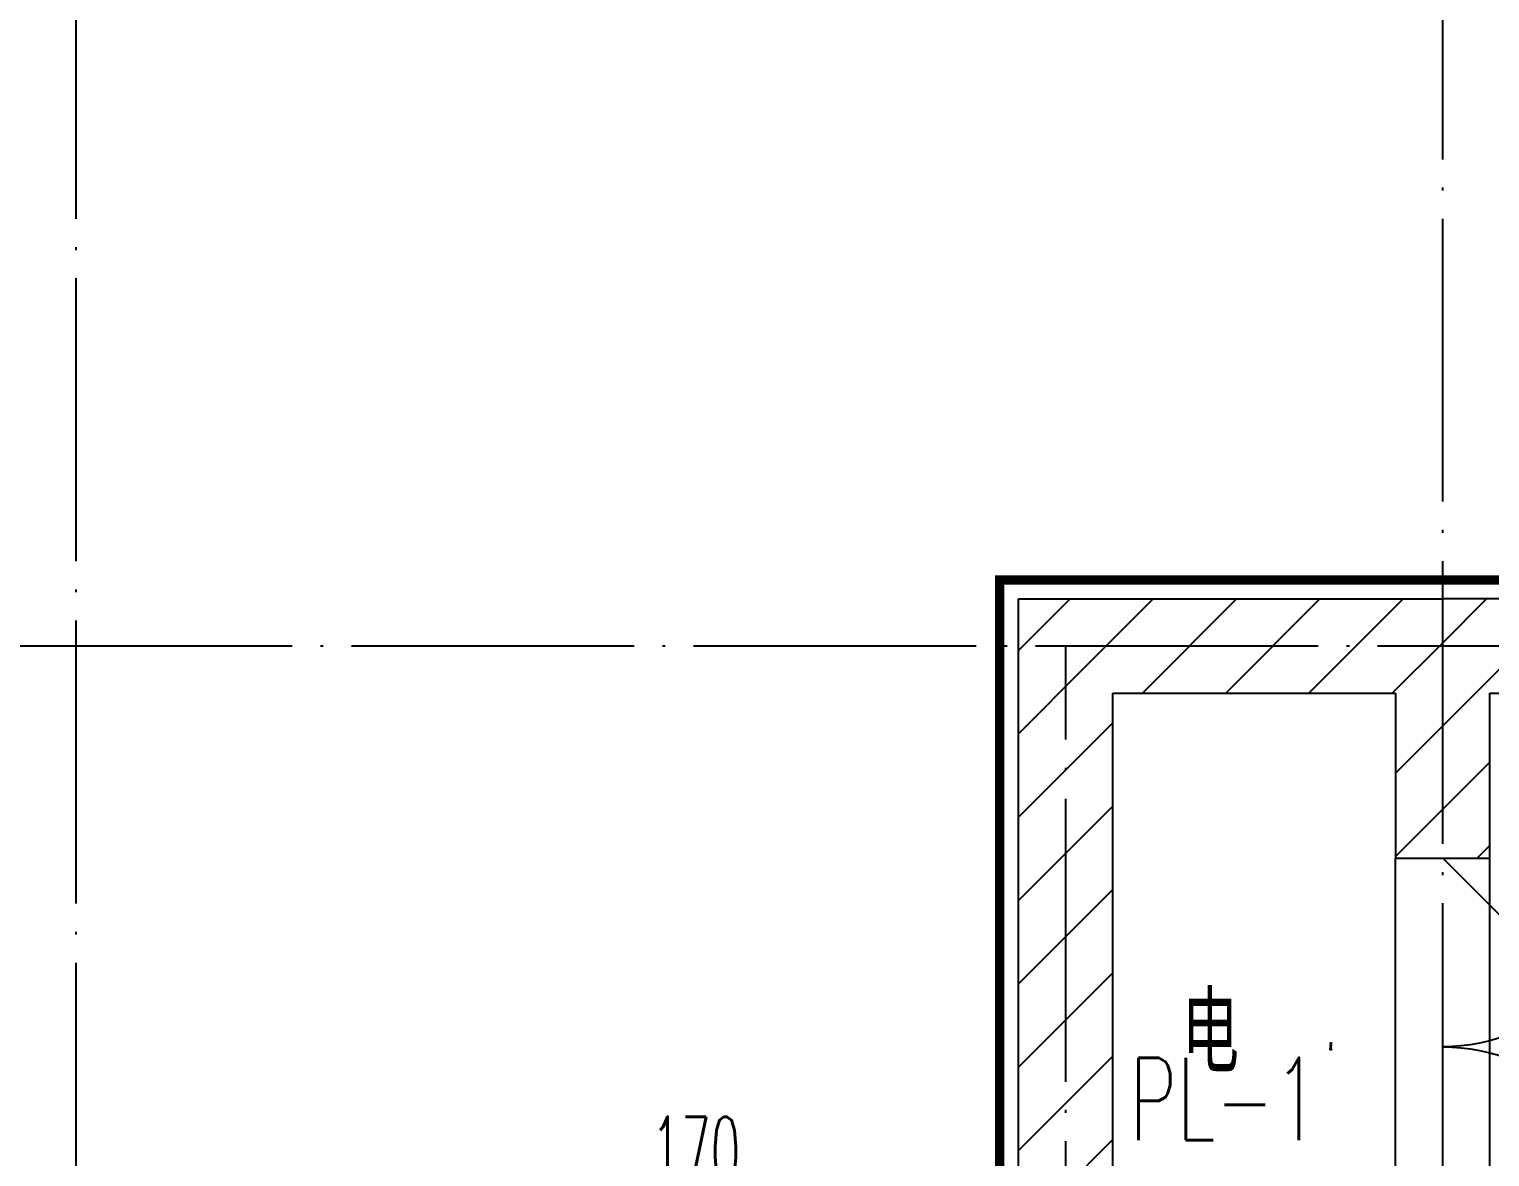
# Model space of a CAD drawing. Extents: x 27938 to 1507990, y 110129 to 923079.
# Drawn here: x 1209364 to 1212464, y 592291 to 594682 of the extents above; entities that cross this region are included whole.
import ezdxf

# ---------------------------------------------------------------- set-up
doc = ezdxf.new("R2010")
doc.units = 0
doc.header["$LTSCALE"] = 1000
doc.header["$MEASUREMENT"] = 0
doc.linetypes.add('DASH', pattern=[0.35, 0.25, -0.1])
doc.linetypes.add('DOTE', pattern=[2.42, 2, -0.2, 0.02, -0.2])
for name, color, linetype in [('----建筑底图', 8, 'Continuous'), ('DIM_SYMB', 3, 'Continuous'), ('DIM_餐饮排水', 31, 'Continuous'), ('DOTE', 1, 'Continuous'), ('PUB_HATCH', 8, 'Continuous'), ('PUB_TEXT', 4, 'Continuous'), ('WALL', 9, 'Continuous'), ('WINDOW', 4, 'Continuous'), ('WINDOW_TEXT', 7, 'Continuous')]:
    doc.layers.add(name, color=color, linetype=linetype)
doc.layers.add('S-L主梁线', color=4, linetype='DASH', plot=False)
doc.styles.add('_TCH_DIM_T3', font='SIMPLEX.shx', dxfattribs={"width": 0.494118, "bigfont": 'GBCBIG.shx'})
doc.styles.add('_TCH_WINDOW', font='SIMPLEX.shx', dxfattribs={"width": 0.7, "height": 3.5, "bigfont": 'GBCBIG.shx'})
doc.styles.add('_TWT_SERIAL', font='SIMPLEX', dxfattribs={"width": 0.8, "height": 3.5, "bigfont": 'HZTXT'})
doc.styles.get("Standard").update_dxf_attribs({"font": 'gbenor.shx', "bigfont": 'gbcbig.shx'})
doc.dimstyles.new('_TWT_ARCH&&50', dxfattribs={"dimtxt": 148.75, "dimasz": 50, "dimexe": 125, "dimexo": 150, "dimgap": 63.125, "dimtad": 1, "dimdec": 0, "dimzin": 0, "dimdsep": 46, "dimtxsty": '_TCH_DIM_T3', "dimblk": 'ARCHTICK', "dimcen": 0.09, "dimclrt": 7, "dimazin": 2, "dimtfac": 1, "dimtdec": 0, "dimtix": 1, "dimtmove": 2, "dimatfit": 3, "dimfxl": 100, "dimtolj": 1, "dimtzin": 0, "dimarcsym": 0})
pattern_1 = [(45, (0, 89.76), (-88.3884, 88.3884), [])]

# ---------------------------------------------------------------- blocks, each defined once
blk = doc.blocks.new('$DorLib2D$00000116')
at = {"color": 0}
for p, q in [((-0.5, 0), (-0.1464, 0.3536)), ((0.5, 0), (0.1464, 0.3536))]:
    blk.add_line(p, q, dxfattribs=at)
for centre, start, end in [((-0.5, 0), 0, 45), ((0.5, 0), 135, 180)]:
    blk.add_arc(centre, 0.5, start, end, dxfattribs=at)
blk = doc.blocks.new('A$C149A4CC3')
at = {"layer": 'PUB_HATCH'}
h = blk.add_hatch(dxfattribs=at)
h.set_pattern_fill('普通砖', color=256, scale=50, style=0)
h.set_pattern_definition(pattern_1)
h.paths.add_polyline_path([(-14800, -13060.1), (-14600, -13260.1), (-14000, -13260.1), (-13900, -13193.4), (-13900, -13060.1)])
h = blk.add_hatch(dxfattribs=at)
h.set_pattern_fill('普通砖', color=256, scale=50, style=0)
h.set_pattern_definition(pattern_1)
h.paths.add_polyline_path([(-14700, -14776.8), (-14600, -14710.1), (-14600, -13260.1), (-14800, -13060.1), (-14800, -14710.1)])
h = blk.add_hatch(dxfattribs=at)
h.set_pattern_fill('普通砖', color=256, scale=50, style=0)
h.set_pattern_definition(pattern_1)
h.paths.add_polyline_path([(-13800, -13260.1), (-13200, -13260.1), (-13200, -13060.1), (-13900, -13060.1), (-13900, -13193.4)])
h = blk.add_hatch(dxfattribs=at)
h.set_pattern_fill('普通砖', color=256, scale=50, style=0)
h.set_pattern_definition(pattern_1)
h.paths.add_polyline_path([(-14000, -13260.1), (-14000, -13610.1), (-13800, -13610.1), (-13800, -13260.1), (-13900, -13193.4)])
at = {"color": 8, "linetype": 'DASH', "ltscale": 0.8, "const_width": 20}
blk.add_lwpolyline([(0, -16470.1), (-1660, -16470.1), (-1660, -15470.1), (-4840, -15470.1), (-4840, -16470.1), (-6360, -16470.1), (-6360, -15470.1), (-8060, -15470.1), (-8060, -14670.1), (-10160, -14670.1), (-10160, -13020.1), (-14840, -13020.1), (-14840, -14670.1), (-16940, -14670.1), (-16940, -15470.1), (-18640, -15470.1), (-18640, -16470.1), (-20160, -16470.1), (-20160, -15470.1), (-23340, -15470.1), (-23340, -16470.1), (-25140, -16470.1)], dxfattribs=at)
at = {"layer": 'DOTE', "color": 169, "linetype": 'DOTE', "ltscale": 0.3}
for p, q in [((-16800, -16610.1), (-16800, -11458)), ((-13900, -17209.8), (-13900, -11458)), ((25039.9, -13160.1), (-25818.8, -13160.1)), ((-14700, -14810.1), (-14700, -13160.1))]:
    blk.add_line(p, q, dxfattribs=at)
at = {"layer": 'WALL', "color": 8}
for p, q in [((-14800, -13060.1), (-13900, -13060.1)), ((-14800, -14710.1), (-14800, -13060.1)), ((-13200, -13060.1), (-13900, -13060.1)), ((-14600, -13260.1), (-14000, -13260.1)), ((-14600, -14710.1), (-14600, -13260.1)), ((-14000, -13260.1), (-14000, -13610.1)), ((-13800, -13260.1), (-13200, -13260.1)), ((-13800, -13610.1), (-13800, -13260.1)), ((-14000, -13610.1), (-13800, -13610.1))]:
    blk.add_line(p, q, dxfattribs=at)
at = {"layer": 'WINDOW', "color": 8}
for p, q in [((-14000, -14410.1), (-14000, -13610.1)), ((-13800, -14410.1), (-13800, -13610.1))]:
    blk.add_line(p, q, dxfattribs=at)
ref = blk.add_blockref('$DorLib2D$00000116', (-13900, -14010.1), dxfattribs=dict(at, xscale=800, yscale=-800, zscale=800, rotation=89.99999999025357))
ref.add_attrib('A', 'BFM0818', (-14135.4, -14016.7), dxfattribs={"layer": 'WINDOW_TEXT', "color": 8, "ltscale": 0.5, "height": 4.25, "rotation": 90, "style": '_TCH_WINDOW', "width": 0.494118})
at = {"layer": 'PUB_TEXT', "color": 8}
blk.add_text('电', height=168.8, dxfattribs=at).set_placement((-14453.8, -14065.3))
blk = doc.blocks.new('A$C63B2058D')
at = {"layer": 'S-L主梁线', "color": 0, "linetype": 'ByBlock', "lineweight": 18}
for p, q in [((-250, 7750), (-1150.3, 7749.9)), ((-1150.3, 7749.9), (-1150.1, 6100)), ((2549.5, 7750), (-250, 7750))]:
    blk.add_line(p, q, dxfattribs=at)
at = {"layer": 'S-L主梁线', "color": 0, "linetype": 'DASH', "lineweight": 18}
for p, q in [((-950.3, 7549.9), (-350, 7550)), ((-950.1, 6100), (-950.3, 7549.9)), ((-350, 7550), (-350, 6350)), ((-150, 7550), (2449.5, 7550)), ((-150, 6350), (-150, 7550))]:
    blk.add_line(p, q, dxfattribs=at)
blk = doc.blocks.new('_ArchTick')
at = {"color": 0, "linetype": 'ByBlock', "const_width": 0.4}
blk.add_lwpolyline([(-0.5, -0.5), (0.5, 0.5)], dxfattribs=at)
blk = doc.blocks.new('*D638')
at = {"layer": 'Defpoints', "color": 0}
for p in [(1210863.6, 591988.7), (1210693.2, 591624), (1210863.6, 591624)]:
    blk.add_point(p, dxfattribs=at)
at = {"layer": 'DIM_SYMB', "color": 0, "lineweight": -2}
for p, q in [((1210693.2, 591774), (1210693.2, 592113.7)), ((1210863.6, 591774), (1210863.6, 592113.7)), ((1210693.2, 591988.7), (1210863.6, 591988.7))]:
    blk.add_line(p, q, dxfattribs=at)
at = {"layer": 'DIM_SYMB', "color": 0, "lineweight": -2, "xscale": 50, "yscale": 50, "zscale": 50, "rotation": 180}
blk.add_blockref('_ArchTick', (1210693.2, 591988.7), dxfattribs=at)
at = {"layer": 'DIM_SYMB', "color": 0, "lineweight": -2, "xscale": 50, "yscale": 50, "zscale": 50}
blk.add_blockref('_ArchTick', (1210863.6, 591988.7), dxfattribs=at)
at = {"layer": 'DIM_SYMB', "color": 7, "insert": (1210778.4, 592301.2), "char_height": 148.75, "attachment_point": 5, "style": '_TCH_DIM_T3'}
blk.add_mtext('\\A1;170', dxfattribs=at)

msp = doc.modelspace()

# ---------------------------------------------------------------- block references
at = {"layer": '----建筑底图'}
msp.add_blockref('A$C149A4CC3', (1226263.6, 606534.1), dxfattribs=at)

# ---------------------------------------------------------------- next in the draw order: block references
at = {"layer": 'S-L主梁线', "color": 225, "linetype": 'ByBlock', "lineweight": 18}
msp.add_blockref('A$C63B2058D', (1212613.6, 585724), dxfattribs=at)

# ---------------------------------------------------------------- next in the draw order: texts
at = {"layer": 'DIM_餐饮排水', "color": 7, "style": '_TWT_SERIAL', "width": 0.64}
msp.add_text('PL-1', height=175, dxfattribs=at).set_placement((1211698.6, 592325.7))

# ---------------------------------------------------------------- next in the draw order: dimensions: what is measured, and where the dimension line sits
at = {"layer": 'DIM_SYMB'}
dim = msp.add_linear_dim(base=(1210863.6, 591988.7), p1=(1210693.2, 591624), p2=(1210863.6, 591624), angle=0, dimstyle='_TWT_ARCH&&50', dxfattribs=at)
dim.commit()
dim.dimension.update_dxf_attribs({"geometry": '*D638', "text_midpoint": (1210778.4, 592301.2), "dimtype": 129})

doc.saveas('drawing.dxf')
